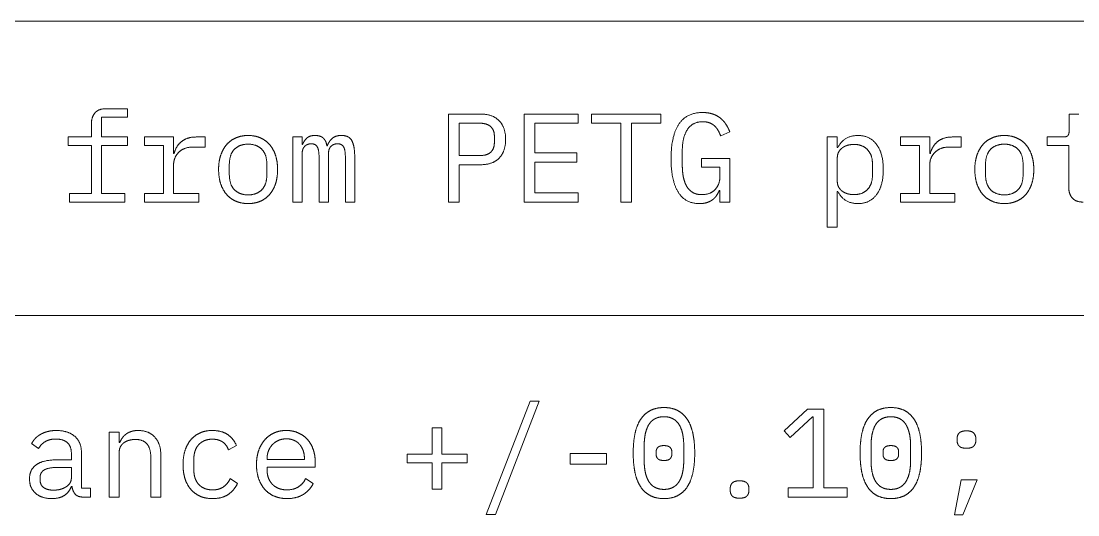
# Model space of a CAD drawing. Header units: millimetres. Extents: x 22 to 584, y 11 to 410.
# Drawn here: x 510.66 to 535.81, y 356.26 to 368 of the extents above; entities that cross this region are included whole.
import ezdxf

# ---------------------------------------------------------------- set-up
doc = ezdxf.new("R2010")
doc.units = ezdxf.units.MM
doc.layers.add('dims', color=7, linetype='Continuous', lineweight=5)

msp = doc.modelspace()

# ---------------------------------------------------------------- linework, layer by layer
at = {"layer": 'dims'}
for p, q in [((436.843, 368), (584, 368)), ((513.196, 365.916), (512.677, 365.916)), ((513.196, 365.712), (513.196, 365.916)), ((520.834, 365.79), (520.834, 363.696)), ((521.596, 365.79), (520.834, 365.79)), ((522.634, 365.79), (522.634, 363.696)), ((523.924, 365.79), (522.634, 365.79)), ((523.924, 365.571), (523.924, 365.79)), ((524.239, 365.79), (524.239, 365.571)), ((525.889, 365.79), (524.239, 365.79)), ((525.889, 365.571), (525.889, 365.79)), ((535.606, 365.79), (535.606, 365.385)), ((535.837, 365.79), (535.606, 365.79)), ((512.335, 365.562), (512.335, 365.244)), ((512.575, 365.712), (513.196, 365.712)), ((512.575, 365.244), (512.575, 365.712)), ((521.086, 364.803), (521.086, 365.571)), ((521.086, 365.571), (521.59, 365.571)), ((522.886, 365.571), (523.924, 365.571)), ((522.886, 364.866), (522.886, 365.571)), ((524.239, 365.571), (524.939, 365.571)), ((524.939, 365.571), (524.939, 363.696)), ((525.19, 365.571), (525.889, 365.571)), ((525.19, 363.696), (525.19, 365.571)), ((511.784, 365.244), (511.784, 365.04)), ((512.335, 365.244), (511.784, 365.244)), ((513.196, 365.244), (512.575, 365.244)), ((513.196, 365.04), (513.196, 365.244)), ((513.595, 365.244), (513.595, 365.04)), ((514.289, 365.244), (513.595, 365.244)), ((514.289, 364.854), (514.289, 365.244)), ((515.041, 365.244), (514.825, 365.244)), ((515.041, 365.004), (515.041, 365.244)), ((517.126, 365.244), (517.126, 363.696)), ((517.349, 365.244), (517.126, 365.244)), ((517.349, 365.064), (517.349, 365.244)), ((521.926, 365.265), (521.926, 365.109)), ((527.314, 365.268), (527.53, 365.367)), ((529.849, 365.244), (529.849, 363.096)), ((530.089, 365.244), (529.849, 365.244)), ((530.089, 364.992), (530.089, 365.244)), ((531.595, 365.244), (531.595, 365.04)), ((532.289, 365.244), (531.595, 365.244)), ((532.289, 364.854), (532.289, 365.244)), ((533.041, 365.244), (532.825, 365.244)), ((533.041, 365.004), (533.041, 365.244)), ((535.081, 365.244), (535.081, 365.04)), ((535.465, 365.244), (535.081, 365.244)), ((511.784, 365.04), (512.335, 365.04)), ((512.335, 365.04), (512.335, 363.9)), ((512.575, 365.04), (513.196, 365.04)), ((512.575, 363.9), (512.575, 365.04)), ((513.595, 365.04), (514.049, 365.04)), ((514.049, 365.04), (514.049, 363.9)), ((514.75, 365.004), (515.041, 365.004)), ((517.36, 365.064), (517.349, 365.064)), ((517.949, 365.037), (517.939, 365.037)), ((530.101, 364.992), (530.089, 364.992)), ((531.595, 365.04), (532.049, 365.04)), ((532.049, 365.04), (532.049, 363.9)), ((532.75, 365.004), (533.041, 365.004)), ((535.081, 365.04), (535.597, 365.04)), ((535.597, 365.04), (535.597, 364.05)), ((514.304, 364.854), (514.289, 364.854)), ((517.349, 363.696), (517.349, 364.833)), ((517.754, 364.731), (517.754, 363.696)), ((517.975, 363.696), (517.975, 364.833)), ((518.38, 364.731), (518.38, 363.696)), ((518.602, 363.696), (518.602, 364.77)), ((521.59, 364.803), (521.086, 364.803)), ((523.889, 364.866), (522.886, 364.866)), ((523.889, 364.647), (523.889, 364.866)), ((526.399, 364.59), (526.399, 364.914)), ((526.855, 364.731), (526.855, 364.53)), ((527.53, 364.731), (526.855, 364.731)), ((527.53, 363.696), (527.53, 364.731)), ((530.089, 364.191), (530.089, 364.749)), ((532.304, 364.854), (532.289, 364.854)), ((514.289, 363.9), (514.289, 364.569)), ((515.617, 364.359), (515.617, 364.581)), ((516.511, 364.581), (516.511, 364.359)), ((521.086, 364.584), (521.596, 364.584)), ((521.086, 363.696), (521.086, 364.584)), ((522.886, 364.647), (523.889, 364.647)), ((522.886, 363.915), (522.886, 364.647)), ((526.855, 364.53), (527.296, 364.53)), ((527.296, 364.53), (527.296, 364.314)), ((530.926, 364.602), (530.926, 364.338)), ((532.289, 363.9), (532.289, 364.569)), ((533.617, 364.359), (533.617, 364.581)), ((534.511, 364.581), (534.511, 364.359)), ((527.281, 363.975), (527.296, 363.975)), ((527.296, 363.975), (527.296, 363.696)), ((511.814, 363.9), (511.814, 363.696)), ((512.335, 363.9), (511.814, 363.9)), ((513.127, 363.9), (512.575, 363.9)), ((513.127, 363.696), (513.127, 363.9)), ((513.595, 363.9), (513.595, 363.696)), ((514.049, 363.9), (513.595, 363.9)), ((514.889, 363.9), (514.289, 363.9)), ((514.889, 363.696), (514.889, 363.9)), ((523.924, 363.915), (522.886, 363.915)), ((523.924, 363.696), (523.924, 363.915)), ((530.089, 363.948), (530.101, 363.948)), ((530.089, 363.096), (530.089, 363.948)), ((531.595, 363.9), (531.595, 363.696)), ((532.049, 363.9), (531.595, 363.9)), ((532.889, 363.9), (532.289, 363.9)), ((532.889, 363.696), (532.889, 363.9)), ((511.814, 363.696), (513.127, 363.696)), ((513.595, 363.696), (514.889, 363.696)), ((517.126, 363.696), (517.349, 363.696)), ((517.754, 363.696), (517.975, 363.696)), ((518.38, 363.696), (518.602, 363.696)), ((520.834, 363.696), (521.086, 363.696)), ((522.634, 363.696), (523.924, 363.696)), ((524.939, 363.696), (525.19, 363.696)), ((527.296, 363.696), (527.53, 363.696)), ((531.595, 363.696), (532.889, 363.696)), ((529.849, 363.096), (530.089, 363.096)), ((436.843, 361), (584, 361)), ((522.777, 358.958), (521.733, 356.264)), ((521.949, 356.264), (522.993, 358.958)), ((522.993, 358.958), (522.777, 358.958)), ((529.377, 358.772), (528.822, 358.253)), ((529.77, 358.772), (529.377, 358.772)), ((529.77, 356.897), (529.77, 358.772)), ((528.969, 358.094), (529.497, 358.586)), ((529.497, 358.586), (529.518, 358.586)), ((529.518, 358.586), (529.518, 356.897)), ((512.757, 358.226), (512.757, 356.678)), ((512.997, 358.226), (512.757, 358.226)), ((512.997, 357.974), (512.997, 358.226)), ((520.449, 358.322), (520.449, 357.695)), ((520.677, 358.322), (520.449, 358.322)), ((520.677, 357.695), (520.677, 358.322)), ((528.822, 358.253), (528.969, 358.094)), ((510.912, 357.95), (511.074, 357.83)), ((513.009, 357.974), (512.997, 357.974)), ((532.941, 358.073), (532.941, 358.019)), ((533.385, 358.019), (533.385, 358.073)), ((511.857, 357.716), (511.857, 357.563)), ((512.097, 356.888), (512.097, 357.74)), ((512.997, 356.678), (512.997, 357.752)), ((515.595, 357.803), (515.787, 357.905)), ((519.849, 357.695), (519.849, 357.491)), ((520.449, 357.695), (519.849, 357.695)), ((521.277, 357.695), (520.677, 357.695)), ((521.277, 357.491), (521.277, 357.695)), ((523.728, 357.716), (523.728, 357.464)), ((524.598, 357.716), (523.728, 357.716)), ((524.598, 357.464), (524.598, 357.716)), ((525.492, 357.554), (525.492, 357.896)), ((525.777, 357.758), (525.777, 357.692)), ((526.149, 357.692), (526.149, 357.758)), ((526.434, 357.896), (526.434, 357.554)), ((530.892, 357.554), (530.892, 357.896)), ((531.177, 357.758), (531.177, 357.692)), ((531.549, 357.692), (531.549, 357.758)), ((531.834, 357.896), (531.834, 357.554)), ((511.857, 357.563), (511.527, 357.563)), ((513.747, 357.629), (513.747, 356.678)), ((513.987, 356.678), (513.987, 357.671)), ((514.773, 357.32), (514.773, 357.584)), ((516.516, 357.572), (516.516, 357.593)), ((517.404, 357.572), (516.516, 357.572)), ((517.404, 357.605), (517.404, 357.572)), ((517.662, 357.392), (517.662, 357.506)), ((519.849, 357.491), (520.449, 357.491)), ((520.449, 357.491), (520.449, 356.864)), ((520.677, 357.491), (521.277, 357.491)), ((520.677, 356.864), (520.677, 357.491)), ((523.728, 357.464), (524.598, 357.464)), ((511.527, 357.383), (511.857, 357.383)), ((511.857, 357.383), (511.857, 357.128)), ((516.516, 357.392), (517.662, 357.392)), ((516.516, 357.32), (516.516, 357.392)), ((511.113, 357.086), (511.113, 357.149)), ((511.857, 356.93), (511.872, 356.93)), ((515.811, 357.002), (515.64, 357.119)), ((517.611, 356.999), (517.434, 357.119)), ((533.034, 357.086), (532.875, 356.255)), ((533.421, 357.086), (533.034, 357.086)), ((533.076, 356.255), (533.421, 357.086)), ((512.313, 356.888), (512.097, 356.888)), ((512.148, 356.678), (512.313, 356.678)), ((512.313, 356.678), (512.313, 356.888)), ((512.757, 356.678), (512.997, 356.678)), ((513.747, 356.678), (513.987, 356.678)), ((520.449, 356.864), (520.677, 356.864)), ((527.541, 356.885), (527.541, 356.831)), ((527.985, 356.831), (527.985, 356.885)), ((528.918, 356.897), (528.918, 356.678)), ((529.518, 356.897), (528.918, 356.897)), ((528.918, 356.678), (530.322, 356.678)), ((530.322, 356.897), (529.77, 356.897)), ((530.322, 356.678), (530.322, 356.897)), ((521.733, 356.264), (521.949, 356.264)), ((532.875, 356.255), (533.076, 356.255))]:
    msp.add_line(p, q, dxfattribs=at)
for points in [[(512.335, 365.562), (512.335, 365.718), (512.418, 365.817)], [(512.418, 365.817), (512.5, 365.916), (512.677, 365.916)], [(521.596, 365.79), (521.887, 365.79), (522.04, 365.631)], [(526.315, 365.547), (526.499, 365.826), (526.879, 365.826)], [(526.879, 365.826), (527.026, 365.826), (527.134, 365.787)], [(527.134, 365.787), (527.242, 365.748), (527.319, 365.682)], [(521.838, 365.491), (521.749, 365.571), (521.59, 365.571)], [(521.926, 365.265), (521.926, 365.412), (521.838, 365.491)], [(522.04, 365.631), (522.194, 365.472), (522.194, 365.187)], [(526.132, 364.728), (526.132, 365.268), (526.315, 365.547)], [(526.889, 365.607), (526.636, 365.607), (526.518, 365.418)], [(527.05, 365.58), (526.981, 365.607), (526.889, 365.607)], [(527.169, 365.506), (527.119, 365.553), (527.05, 365.58)], [(527.253, 365.398), (527.218, 365.46), (527.169, 365.506)], [(527.319, 365.682), (527.395, 365.616), (527.446, 365.533)], [(527.446, 365.533), (527.497, 365.451), (527.53, 365.367)], [(514.485, 365.14), (514.619, 365.244), (514.825, 365.244)], [(515.772, 365.223), (515.902, 365.28), (516.064, 365.28)], [(516.064, 365.28), (516.226, 365.28), (516.357, 365.223)], [(517.462, 365.217), (517.529, 365.28), (517.657, 365.28)], [(517.657, 365.28), (517.792, 365.28), (517.858, 365.213)], [(518.068, 365.211), (518.146, 365.28), (518.284, 365.28)], [(518.284, 365.28), (518.474, 365.28), (518.538, 365.148)], [(526.518, 365.418), (526.399, 365.229), (526.399, 364.914)], [(527.314, 365.268), (527.287, 365.337), (527.253, 365.398)], [(530.101, 364.992), (530.251, 365.28), (530.579, 365.28)], [(530.579, 365.28), (530.864, 365.28), (531.024, 365.067)], [(532.485, 365.14), (532.619, 365.244), (532.825, 365.244)], [(533.772, 365.223), (533.902, 365.28), (534.064, 365.28)], [(534.064, 365.28), (534.226, 365.28), (534.357, 365.223)], [(535.465, 365.244), (535.544, 365.244), (535.575, 365.275)], [(535.575, 365.275), (535.606, 365.307), (535.606, 365.385)], [(514.304, 364.854), (514.351, 365.037), (514.485, 365.14)], [(514.75, 365.004), (514.544, 365.004), (514.416, 364.884)], [(515.41, 364.803), (515.459, 364.953), (515.55, 365.059)], [(515.55, 365.059), (515.641, 365.166), (515.772, 365.223)], [(516.064, 365.073), (515.864, 365.073), (515.74, 364.953)], [(516.388, 364.953), (516.265, 365.073), (516.064, 365.073)], [(516.357, 365.223), (516.487, 365.166), (516.579, 365.059)], [(516.579, 365.059), (516.67, 364.953), (516.718, 364.803)], [(517.41, 365.02), (517.349, 364.959), (517.349, 364.833)], [(517.36, 365.064), (517.396, 365.154), (517.462, 365.217)], [(517.567, 365.082), (517.471, 365.082), (517.41, 365.02)], [(517.713, 365.005), (517.672, 365.082), (517.567, 365.082)], [(517.754, 364.731), (517.754, 364.929), (517.713, 365.005)], [(517.858, 365.213), (517.924, 365.145), (517.939, 365.037)], [(517.949, 365.037), (517.99, 365.142), (518.068, 365.211)], [(518.035, 365.02), (517.975, 364.959), (517.975, 364.833)], [(518.191, 365.082), (518.095, 365.082), (518.035, 365.02)], [(518.34, 365.005), (518.299, 365.082), (518.191, 365.082)], [(518.38, 364.731), (518.38, 364.929), (518.34, 365.005)], [(518.538, 365.148), (518.602, 365.016), (518.602, 364.77)], [(521.838, 364.882), (521.926, 364.962), (521.926, 365.109)], [(522.194, 365.187), (522.194, 364.902), (522.04, 364.743)], [(530.206, 364.984), (530.152, 364.944), (530.121, 364.885)], [(530.332, 365.046), (530.26, 365.025), (530.206, 364.984)], [(530.485, 365.067), (530.404, 365.067), (530.332, 365.046)], [(530.811, 364.939), (530.695, 365.067), (530.485, 365.067)], [(531.024, 365.067), (531.184, 364.854), (531.184, 364.47)], [(532.304, 364.854), (532.351, 365.037), (532.485, 365.14)], [(532.75, 365.004), (532.544, 365.004), (532.416, 364.884)], [(533.41, 364.803), (533.459, 364.953), (533.55, 365.059)], [(533.55, 365.059), (533.641, 365.166), (533.772, 365.223)], [(534.064, 365.073), (533.864, 365.073), (533.74, 364.953)], [(534.388, 364.953), (534.265, 365.073), (534.064, 365.073)], [(534.357, 365.223), (534.487, 365.166), (534.579, 365.059)], [(534.579, 365.059), (534.67, 364.953), (534.718, 364.803)], [(514.416, 364.884), (514.289, 364.764), (514.289, 364.569)], [(515.362, 364.47), (515.362, 364.653), (515.41, 364.803)], [(515.74, 364.953), (515.617, 364.833), (515.617, 364.581)], [(516.511, 364.581), (516.511, 364.833), (516.388, 364.953)], [(516.718, 364.803), (516.766, 364.653), (516.766, 364.47)], [(521.59, 364.803), (521.749, 364.803), (521.838, 364.882)], [(522.04, 364.743), (521.887, 364.584), (521.596, 364.584)], [(526.299, 363.936), (526.132, 364.212), (526.132, 364.728)], [(530.121, 364.885), (530.089, 364.827), (530.089, 364.749)], [(530.926, 364.602), (530.926, 364.812), (530.811, 364.939)], [(532.416, 364.884), (532.289, 364.764), (532.289, 364.569)], [(533.362, 364.47), (533.362, 364.653), (533.41, 364.803)], [(533.74, 364.953), (533.617, 364.833), (533.617, 364.581)], [(534.511, 364.581), (534.511, 364.833), (534.388, 364.953)], [(534.718, 364.803), (534.766, 364.653), (534.766, 364.47)], [(526.399, 364.59), (526.399, 364.431), (526.423, 364.3)], [(515.41, 364.135), (515.362, 364.284), (515.362, 364.47)], [(515.617, 364.359), (515.617, 364.107), (515.74, 363.987)], [(516.388, 363.987), (516.511, 364.107), (516.511, 364.359)], [(516.766, 364.47), (516.766, 364.284), (516.718, 364.135)], [(526.423, 364.3), (526.447, 364.17), (526.503, 364.074)], [(527.182, 363.996), (527.296, 364.119), (527.296, 364.314)], [(530.811, 364), (530.926, 364.128), (530.926, 364.338)], [(531.184, 364.47), (531.184, 364.086), (531.024, 363.873)], [(533.41, 364.135), (533.362, 364.284), (533.362, 364.47)], [(533.617, 364.359), (533.617, 364.107), (533.74, 363.987)], [(534.388, 363.987), (534.511, 364.107), (534.511, 364.359)], [(534.766, 364.47), (534.766, 364.284), (534.718, 364.135)], [(515.55, 363.88), (515.459, 363.987), (515.41, 364.135)], [(515.74, 363.987), (515.864, 363.867), (516.064, 363.867)], [(516.064, 363.867), (516.265, 363.867), (516.388, 363.987)], [(516.718, 364.135), (516.67, 363.987), (516.579, 363.88)], [(526.503, 364.074), (526.559, 363.978), (526.647, 363.925)], [(526.864, 363.873), (527.069, 363.873), (527.182, 363.996)], [(527.281, 363.975), (527.254, 363.915), (527.218, 363.858)], [(530.089, 364.191), (530.089, 364.113), (530.121, 364.054)], [(530.121, 364.054), (530.152, 363.996), (530.206, 363.955)], [(530.485, 363.873), (530.695, 363.873), (530.811, 364)], [(533.55, 363.88), (533.459, 363.987), (533.41, 364.135)], [(533.74, 363.987), (533.864, 363.867), (534.064, 363.867)], [(534.064, 363.867), (534.265, 363.867), (534.388, 363.987)], [(534.718, 364.135), (534.67, 363.987), (534.579, 363.88)], [(535.68, 363.795), (535.597, 363.894), (535.597, 364.05)], [(515.772, 363.717), (515.641, 363.774), (515.55, 363.88)], [(516.579, 363.88), (516.487, 363.774), (516.357, 363.717)], [(526.807, 363.66), (526.465, 363.66), (526.299, 363.936)], [(526.647, 363.925), (526.735, 363.873), (526.864, 363.873)], [(527.127, 363.757), (527.071, 363.714), (526.993, 363.687)], [(527.218, 363.858), (527.182, 363.801), (527.127, 363.757)], [(530.579, 363.66), (530.251, 363.66), (530.101, 363.948)], [(530.206, 363.955), (530.26, 363.915), (530.332, 363.894)], [(530.332, 363.894), (530.404, 363.873), (530.485, 363.873)], [(531.024, 363.873), (530.864, 363.66), (530.579, 363.66)], [(533.772, 363.717), (533.641, 363.774), (533.55, 363.88)], [(534.579, 363.88), (534.487, 363.774), (534.357, 363.717)], [(535.939, 363.696), (535.762, 363.696), (535.68, 363.795)], [(516.064, 363.66), (515.902, 363.66), (515.772, 363.717)], [(516.357, 363.717), (516.226, 363.66), (516.064, 363.66)], [(526.993, 363.687), (526.915, 363.66), (526.807, 363.66)], [(534.064, 363.66), (533.902, 363.66), (533.772, 363.717)], [(534.357, 363.717), (534.226, 363.66), (534.064, 363.66)], [(525.405, 358.523), (525.495, 358.661), (525.633, 358.734)], [(525.633, 358.734), (525.771, 358.808), (525.963, 358.808)], [(525.963, 358.808), (526.155, 358.808), (526.293, 358.734)], [(526.293, 358.734), (526.431, 358.661), (526.521, 358.523)], [(530.805, 358.523), (530.895, 358.661), (531.033, 358.734)], [(531.033, 358.734), (531.171, 358.808), (531.363, 358.808)], [(531.363, 358.808), (531.555, 358.808), (531.693, 358.734)], [(531.693, 358.734), (531.831, 358.661), (531.921, 358.523)], [(525.273, 358.183), (525.315, 358.385), (525.405, 358.523)], [(525.747, 358.539), (525.657, 358.49), (525.601, 358.4)], [(525.963, 358.589), (525.837, 358.589), (525.747, 358.539)], [(526.179, 358.539), (526.089, 358.589), (525.963, 358.589)], [(526.324, 358.4), (526.269, 358.49), (526.179, 358.539)], [(526.521, 358.523), (526.611, 358.385), (526.653, 358.183)], [(530.673, 358.183), (530.715, 358.385), (530.805, 358.523)], [(531.147, 358.539), (531.057, 358.49), (531.001, 358.4)], [(531.363, 358.589), (531.237, 358.589), (531.147, 358.539)], [(531.579, 358.539), (531.489, 358.589), (531.363, 358.589)], [(531.724, 358.4), (531.669, 358.49), (531.579, 358.539)], [(531.921, 358.523), (532.011, 358.385), (532.053, 358.183)], [(511.119, 358.167), (511.194, 358.211), (511.29, 358.236)], [(511.29, 358.236), (511.386, 358.262), (511.503, 358.262)], [(511.503, 358.262), (511.776, 358.262), (511.936, 358.124)], [(513.157, 358.175), (513.21, 358.214), (513.282, 358.238)], [(513.282, 358.238), (513.354, 358.262), (513.45, 358.262)], [(513.45, 358.262), (513.693, 358.262), (513.84, 358.108)], [(514.701, 358.041), (514.791, 358.148), (514.92, 358.205)], [(514.92, 358.205), (515.049, 358.262), (515.214, 358.262)], [(515.214, 358.262), (515.439, 358.262), (515.58, 358.163)], [(516.462, 358.041), (516.555, 358.148), (516.685, 358.205)], [(516.685, 358.205), (516.816, 358.262), (516.975, 358.262)], [(516.975, 358.262), (517.131, 358.262), (517.258, 358.205)], [(517.258, 358.205), (517.386, 358.148), (517.476, 358.048)], [(525.601, 358.4), (525.546, 358.31), (525.519, 358.181)], [(526.407, 358.181), (526.38, 358.31), (526.324, 358.4)], [(531.001, 358.4), (530.946, 358.31), (530.919, 358.181)], [(531.807, 358.181), (531.78, 358.31), (531.724, 358.4)], [(532.941, 358.073), (532.941, 358.151), (532.99, 358.202)], [(532.99, 358.202), (533.04, 358.253), (533.163, 358.253)], [(533.163, 358.253), (533.286, 358.253), (533.335, 358.202)], [(533.335, 358.202), (533.385, 358.151), (533.385, 358.073)], [(510.912, 357.95), (510.942, 358.01), (510.993, 358.067)], [(510.993, 358.067), (511.044, 358.124), (511.119, 358.167)], [(511.233, 357.996), (511.134, 357.935), (511.074, 357.83)], [(511.488, 358.058), (511.332, 358.058), (511.233, 357.996)], [(511.761, 357.973), (511.665, 358.058), (511.488, 358.058)], [(511.857, 357.716), (511.857, 357.887), (511.761, 357.973)], [(511.936, 358.124), (512.097, 357.986), (512.097, 357.74)], [(513.009, 357.974), (513.033, 358.031), (513.069, 358.083)], [(513.117, 357.977), (513.063, 357.941), (513.03, 357.884)], [(513.069, 358.083), (513.105, 358.136), (513.157, 358.175)], [(513.24, 358.031), (513.171, 358.013), (513.117, 357.977)], [(513.381, 358.049), (513.309, 358.049), (513.24, 358.031)], [(513.654, 357.945), (513.561, 358.049), (513.381, 358.049)], [(513.747, 357.629), (513.747, 357.842), (513.654, 357.945)], [(513.84, 358.108), (513.987, 357.953), (513.987, 357.671)], [(514.563, 357.785), (514.611, 357.935), (514.701, 358.041)], [(515.026, 358.02), (514.944, 357.986), (514.887, 357.923)], [(515.214, 358.055), (515.109, 358.055), (515.026, 358.02)], [(515.455, 357.989), (515.358, 358.055), (515.214, 358.055)], [(515.595, 357.803), (515.553, 357.923), (515.455, 357.989)], [(515.58, 358.163), (515.721, 358.064), (515.787, 357.905)], [(516.316, 357.785), (516.369, 357.935), (516.462, 358.041)], [(516.792, 358.028), (516.708, 357.992), (516.646, 357.929)], [(516.975, 358.064), (516.876, 358.064), (516.792, 358.028)], [(517.15, 358.031), (517.071, 358.064), (516.975, 358.064)], [(517.285, 357.936), (517.23, 357.998), (517.15, 358.031)], [(517.372, 357.791), (517.341, 357.875), (517.285, 357.936)], [(517.476, 358.048), (517.566, 357.947), (517.614, 357.809)], [(525.231, 357.725), (525.231, 357.98), (525.273, 358.183)], [(525.519, 358.181), (525.492, 358.052), (525.492, 357.896)], [(526.434, 357.896), (526.434, 358.052), (526.407, 358.181)], [(526.653, 358.183), (526.695, 357.98), (526.695, 357.725)], [(530.631, 357.725), (530.631, 357.98), (530.673, 358.183)], [(530.919, 358.181), (530.892, 358.052), (530.892, 357.896)], [(531.834, 357.896), (531.834, 358.052), (531.807, 358.181)], [(532.053, 358.183), (532.095, 357.98), (532.095, 357.725)], [(532.99, 357.89), (532.941, 357.941), (532.941, 358.019)], [(533.385, 358.019), (533.385, 357.941), (533.335, 357.89)], [(513.03, 357.884), (512.997, 357.827), (512.997, 357.752)], [(514.515, 357.452), (514.515, 357.635), (514.563, 357.785)], [(514.801, 357.773), (514.773, 357.686), (514.773, 357.584)], [(514.887, 357.923), (514.83, 357.86), (514.801, 357.773)], [(516.264, 357.449), (516.264, 357.635), (516.316, 357.785)], [(516.55, 357.78), (516.516, 357.695), (516.516, 357.593)], [(516.646, 357.929), (516.585, 357.866), (516.55, 357.78)], [(517.404, 357.605), (517.404, 357.707), (517.372, 357.791)], [(517.614, 357.809), (517.662, 357.671), (517.662, 357.506)], [(525.273, 357.266), (525.231, 357.467), (525.231, 357.725)], [(525.777, 357.758), (525.777, 357.818), (525.817, 357.86)], [(525.817, 357.59), (525.777, 357.632), (525.777, 357.692)], [(525.817, 357.86), (525.858, 357.902), (525.963, 357.902)], [(525.963, 357.902), (526.068, 357.902), (526.108, 357.86)], [(526.108, 357.86), (526.149, 357.818), (526.149, 357.758)], [(526.149, 357.692), (526.149, 357.632), (526.108, 357.59)], [(526.695, 357.725), (526.695, 357.467), (526.653, 357.266)], [(530.673, 357.266), (530.631, 357.467), (530.631, 357.725)], [(531.177, 357.758), (531.177, 357.818), (531.217, 357.86)], [(531.217, 357.59), (531.177, 357.632), (531.177, 357.692)], [(531.217, 357.86), (531.258, 357.902), (531.363, 357.902)], [(531.363, 357.902), (531.468, 357.902), (531.508, 357.86)], [(531.508, 357.86), (531.549, 357.818), (531.549, 357.758)], [(531.549, 357.692), (531.549, 357.632), (531.508, 357.59)], [(532.095, 357.725), (532.095, 357.467), (532.053, 357.266)], [(533.163, 357.839), (533.04, 357.839), (532.99, 357.89)], [(533.335, 357.89), (533.286, 357.839), (533.163, 357.839)], [(510.861, 357.113), (510.861, 357.329), (511.018, 357.446)], [(511.018, 357.446), (511.176, 357.563), (511.527, 357.563)], [(514.561, 357.119), (514.515, 357.269), (514.515, 357.452)], [(516.315, 357.117), (516.264, 357.266), (516.264, 357.449)], [(525.492, 357.554), (525.492, 357.395), (525.519, 357.268)], [(525.963, 357.548), (525.858, 357.548), (525.817, 357.59)], [(526.108, 357.59), (526.068, 357.548), (525.963, 357.548)], [(526.407, 357.268), (526.434, 357.395), (526.434, 357.554)], [(530.892, 357.554), (530.892, 357.395), (530.919, 357.268)], [(531.363, 357.548), (531.258, 357.548), (531.217, 357.59)], [(531.508, 357.59), (531.468, 357.548), (531.363, 357.548)], [(531.807, 357.268), (531.834, 357.395), (531.834, 357.554)], [(511.212, 357.323), (511.113, 357.263), (511.113, 357.149)], [(511.527, 357.383), (511.311, 357.383), (511.212, 357.323)], [(514.773, 357.32), (514.773, 357.218), (514.801, 357.131)], [(516.516, 357.32), (516.516, 357.218), (516.549, 357.131)], [(525.405, 356.927), (525.315, 357.065), (525.273, 357.266)], [(525.519, 357.268), (525.546, 357.14), (525.601, 357.05)], [(526.324, 357.05), (526.38, 357.14), (526.407, 357.268)], [(526.653, 357.266), (526.611, 357.065), (526.521, 356.927)], [(530.805, 356.927), (530.715, 357.065), (530.673, 357.266)], [(530.919, 357.268), (530.946, 357.14), (531.001, 357.05)], [(531.724, 357.05), (531.78, 357.14), (531.807, 357.268)], [(532.053, 357.266), (532.011, 357.065), (531.921, 356.927)], [(511.005, 356.768), (510.861, 356.894), (510.861, 357.113)], [(511.113, 357.086), (511.113, 356.966), (511.198, 356.904)], [(511.857, 356.93), (511.806, 356.795), (511.693, 356.719)], [(511.737, 356.925), (511.794, 356.963), (511.825, 357.015)], [(511.825, 357.015), (511.857, 357.068), (511.857, 357.128)], [(511.947, 356.75), (511.887, 356.822), (511.872, 356.93)], [(514.698, 356.864), (514.608, 356.969), (514.561, 357.119)], [(514.801, 357.131), (514.83, 357.044), (514.887, 356.981)], [(514.887, 356.981), (514.944, 356.918), (515.028, 356.883)], [(515.478, 356.921), (515.58, 356.993), (515.64, 357.119)], [(515.811, 357.002), (515.742, 356.846), (515.596, 356.744)], [(516.46, 356.862), (516.366, 356.969), (516.315, 357.117)], [(516.549, 357.131), (516.582, 357.044), (516.644, 356.981)], [(516.644, 356.981), (516.705, 356.918), (516.794, 356.883)], [(517.26, 356.921), (517.374, 356.993), (517.434, 357.119)], [(517.611, 356.999), (517.542, 356.843), (517.381, 356.743)], [(525.601, 357.05), (525.657, 356.96), (525.747, 356.91)], [(526.179, 356.91), (526.269, 356.96), (526.324, 357.05)], [(527.541, 356.885), (527.541, 356.963), (527.59, 357.014)], [(527.59, 357.014), (527.64, 357.065), (527.763, 357.065)], [(527.763, 357.065), (527.886, 357.065), (527.935, 357.014)], [(527.935, 357.014), (527.985, 356.963), (527.985, 356.885)], [(531.001, 357.05), (531.057, 356.96), (531.147, 356.91)], [(531.579, 356.91), (531.669, 356.96), (531.724, 357.05)], [(511.392, 356.642), (511.149, 356.642), (511.005, 356.768)], [(511.198, 356.904), (511.284, 356.843), (511.434, 356.843)], [(511.693, 356.719), (511.581, 356.642), (511.392, 356.642)], [(511.434, 356.843), (511.527, 356.843), (511.604, 356.865)], [(511.604, 356.865), (511.68, 356.888), (511.737, 356.925)], [(512.148, 356.678), (512.007, 356.678), (511.947, 356.75)], [(514.918, 356.7), (514.788, 356.759), (514.698, 356.864)], [(515.217, 356.642), (515.049, 356.642), (514.918, 356.7)], [(515.028, 356.883), (515.112, 356.849), (515.22, 356.849)], [(515.596, 356.744), (515.451, 356.642), (515.217, 356.642)], [(515.22, 356.849), (515.376, 356.849), (515.478, 356.921)], [(516.689, 356.699), (516.555, 356.756), (516.46, 356.862)], [(516.99, 356.642), (516.822, 356.642), (516.689, 356.699)], [(516.794, 356.883), (516.882, 356.849), (516.99, 356.849)], [(516.99, 356.849), (517.146, 356.849), (517.26, 356.921)], [(517.381, 356.743), (517.221, 356.642), (516.99, 356.642)], [(525.633, 356.715), (525.495, 356.789), (525.405, 356.927)], [(525.963, 356.642), (525.771, 356.642), (525.633, 356.715)], [(525.747, 356.91), (525.837, 356.861), (525.963, 356.861)], [(525.963, 356.861), (526.089, 356.861), (526.179, 356.91)], [(526.293, 356.715), (526.155, 356.642), (525.963, 356.642)], [(526.521, 356.927), (526.431, 356.789), (526.293, 356.715)], [(527.59, 356.702), (527.541, 356.753), (527.541, 356.831)], [(527.763, 356.651), (527.64, 356.651), (527.59, 356.702)], [(527.935, 356.702), (527.886, 356.651), (527.763, 356.651)], [(527.985, 356.831), (527.985, 356.753), (527.935, 356.702)], [(531.033, 356.715), (530.895, 356.789), (530.805, 356.927)], [(531.363, 356.642), (531.171, 356.642), (531.033, 356.715)], [(531.147, 356.91), (531.237, 356.861), (531.363, 356.861)], [(531.363, 356.861), (531.489, 356.861), (531.579, 356.91)], [(531.693, 356.715), (531.555, 356.642), (531.363, 356.642)], [(531.921, 356.927), (531.831, 356.789), (531.693, 356.715)]]:
    msp.add_open_spline(points, degree=2, dxfattribs=at)

doc.saveas('drawing.dxf')
